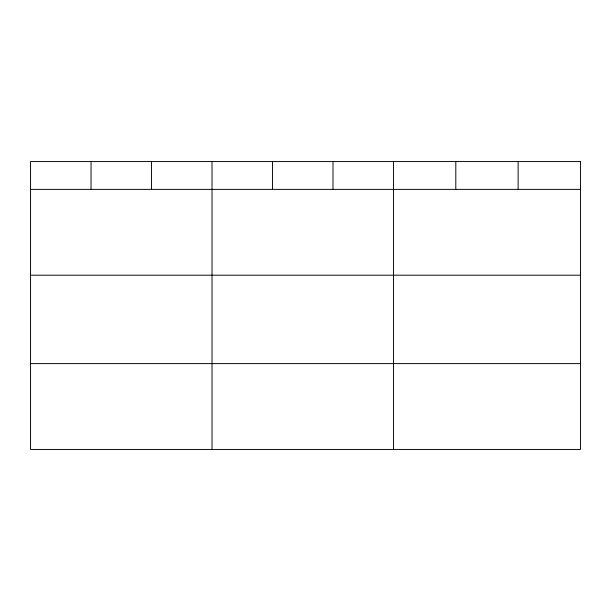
<?xml version="1.0" encoding="UTF-8"?>
<svg xmlns="http://www.w3.org/2000/svg" width="611" height="611" viewBox="0 0 611 611"><rect width="100%" height="100%" fill="white"/><g stroke="black" fill="none" stroke-linecap="round" stroke-linejoin="round"><path stroke-width="0.92" d="M30.55 189.379L580.45 189.379M30.55 275.194L580.45 275.194M30.55 363.614L580.45 363.614M518.128 161.564L518.128 189.379M455.806 161.564L455.806 189.379M393.484 161.564L393.484 449.436M332.995 161.564L332.995 189.379M272.506 161.564L272.506 189.379M212.017 161.564L212.017 449.436M151.528 161.564L151.528 189.379M91.039 161.564L91.039 189.379M580.45 161.564L30.55 161.564L30.55 449.436L580.45 449.436L580.45 161.564"/></g></svg>
